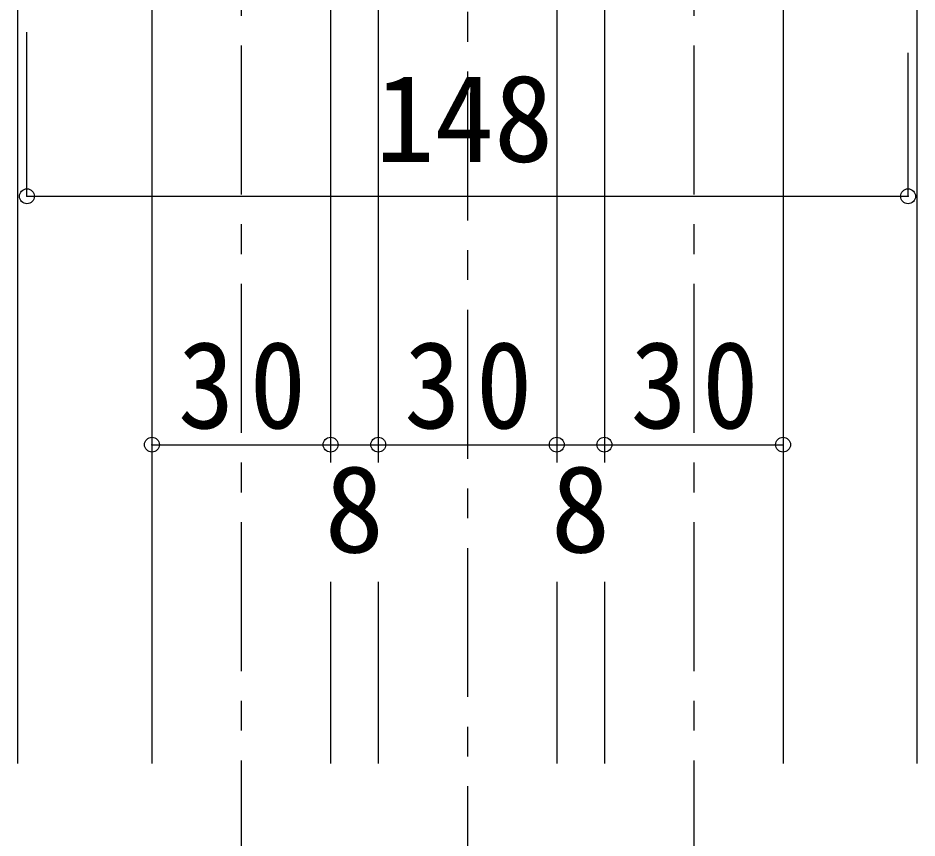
# Model space of a CAD drawing. Units: millimetres at full size, sheet at 1:5; details may follow other scales. Extents: x -973 to 977, y -718 to 696.
# Drawn here: x -765.2 to -614.2, y -256.2 to -118.5 of the extents above; entities that cross this region are included whole.
import ezdxf
from ezdxf.enums import TextEntityAlignment as Align

# ---------------------------------------------------------------- set-up
doc = ezdxf.new("R2010")
doc.units = ezdxf.units.MM
doc.header["$LTSCALE"] = 5
doc.header["$PDMODE"] = 32
doc.header["$PDSIZE"] = 2.5
doc.linetypes.add('CHAIN1', pattern=[8, 5, -1, 1, -1])
for name, color, linetype in [('0-1_通り芯', 4, 'CHAIN1'), ('0-4_枠', 3, 'Continuous'), ('0-6_扉', 6, 'Continuous'), ('0-B_寸法', 7, 'Continuous')]:
    doc.layers.add(name, color=color, linetype=linetype)
doc.styles.add('ＭＳ ゴシック', font='')
doc.styles.get('ＭＳ ゴシック').set_extended_font_data('MS Gothic')

msp = doc.modelspace()

# ---------------------------------------------------------------- linework, layer by layer
at = {"layer": '0-1_通り芯'}
for p, q in [((-689.69, 32.5), (-689.69, -536.5)), ((-727.69, -43.151), (-727.69, -526.5)), ((-651.69, -43.151), (-651.69, -526.5))]:
    msp.add_line(p, q, dxfattribs=at)
at = {"layer": '0-4_枠', "color": 4}
for p, q in [((-765.19, -243.651), (-765.19, -29.151)), ((-614.19, -243.651), (-614.19, -29.151))]:
    msp.add_line(p, q, dxfattribs=at)
at = {"layer": '0-6_扉'}
for p, q in [((-742.69, -73.151), (-742.69, -243.651)), ((-704.69, -73.151), (-704.69, -193.151)), ((-666.69, -73.151), (-666.69, -193.151)), ((-636.69, -73.151), (-636.69, -243.651)), ((-712.69, -213.151), (-712.69, -243.651)), ((-704.69, -213.151), (-704.69, -243.651)), ((-674.69, -213.151), (-674.69, -243.651)), ((-666.69, -213.151), (-666.69, -243.651))]:
    msp.add_line(p, q, dxfattribs=at)
for points in [[(-742.69, -73.151), (-712.69, -73.151), (-712.69, -193.151)], [(-704.69, -73.151), (-674.69, -73.151), (-674.69, -193.151)]]:
    msp.add_lwpolyline(points, dxfattribs=at)
at = {"layer": '0-B_寸法', "color": 4}
for p, q in [((-763.69, -148.455), (-763.69, -120.897)), ((-615.69, -148.455), (-615.69, -124.397)), ((-763.69, -148.455), (-615.69, -148.455)), ((-742.69, -190.151), (-712.69, -190.151)), ((-712.69, -190.151), (-704.69, -190.151)), ((-704.69, -190.151), (-674.69, -190.151)), ((-674.69, -190.151), (-666.69, -190.151)), ((-666.69, -190.151), (-636.69, -190.151))]:
    msp.add_line(p, q, dxfattribs=at)
at = {"layer": '0-B_寸法'}
for p in [(-763.69, -148.455), (-615.69, -148.455), (-742.69, -190.151), (-712.69, -190.151), (-704.69, -190.151), (-674.69, -190.151), (-666.69, -190.151), (-636.69, -190.151)]:
    msp.add_point(p, dxfattribs=at)

# ---------------------------------------------------------------- texts
at = {"layer": '0-B_寸法', "style": 'ＭＳ ゴシック'}
for s, p in [('148', (-705.19, -147.073)), ('8', (-713.69, -212.651)), ('8', (-675.69, -212.651))]:
    msp.add_text(s, height=14.66, dxfattribs=at).set_placement(p, align=Align.BOTTOM_LEFT)
at = {"layer": '0-B_寸法', "char_height": 14.66, "attachment_point": 7, "style": 'ＭＳ ゴシック'}
for insert in [(-738.315, -187.651), (-700.315, -187.651), (-662.315, -187.651)]:
    msp.add_mtext('\\T1.27;\\W0.95;30', dxfattribs=dict(at, insert=insert))

doc.saveas('drawing.dxf')
